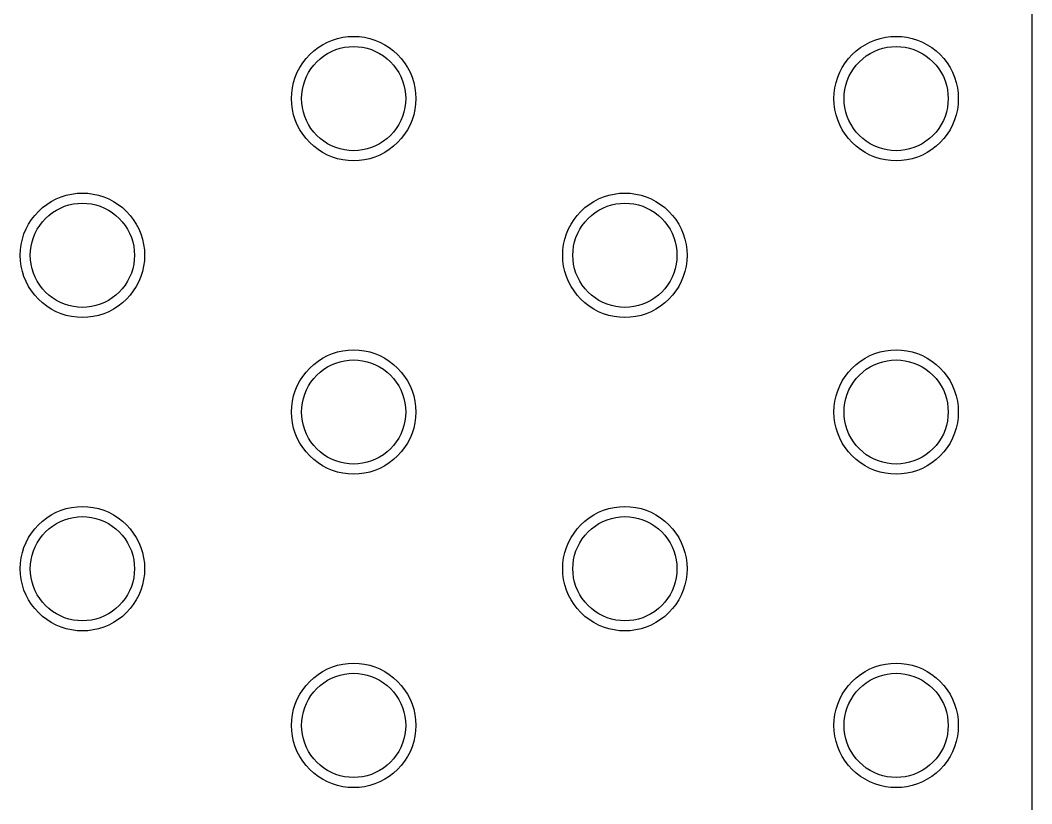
# Model space of a CAD drawing. Header units: millimetres. Extents: x 0 to 2033, y -1000001 to 3212.
# Drawn here: x 295.7 to 424.9, y 2925 to 3025 of the extents above; entities that cross this region are included whole.
import ezdxf

# ---------------------------------------------------------------- set-up
doc = ezdxf.new("R2010")
doc.units = ezdxf.units.MM
doc.layers.add('DRAWING', color=7, linetype='Continuous')

msp = doc.modelspace()

# ---------------------------------------------------------------- linework, layer by layer
at = {"layer": 'DRAWING', "linetype": 'CONTINUOUS', "true_color": 0x222222}
msp.add_line((424.92, 3135), (424.92, 335), dxfattribs=at)
at = {"layer": 'DRAWING', "linetype": 'CONTINUOUS', "true_color": 0xff1a1a}
for points in [[(346.26, 3015), (346.23, 3014.31), (346.14, 3013.62), (345.99, 3012.94), (345.78, 3012.28), (345.52, 3011.64), (345.2, 3011.03), (344.82, 3010.45), (344.4, 3009.9), (343.93, 3009.39), (343.42, 3008.92), (342.87, 3008.5), (342.29, 3008.12), (341.68, 3007.8), (341.04, 3007.54), (340.38, 3007.33), (339.7, 3007.18), (339.01, 3007.09), (338.32, 3007.06), (337.63, 3007.09), (336.94, 3007.18), (336.26, 3007.33), (335.6, 3007.54), (334.96, 3007.8), (334.35, 3008.12), (333.77, 3008.5), (333.22, 3008.92), (332.71, 3009.39), (332.24, 3009.9), (331.82, 3010.45), (331.44, 3011.03), (331.12, 3011.64), (330.86, 3012.28), (330.65, 3012.94), (330.5, 3013.62), (330.41, 3014.31), (330.38, 3015), (330.41, 3015.69), (330.5, 3016.38), (330.65, 3017.06), (330.86, 3017.72), (331.12, 3018.36), (331.44, 3018.97), (331.82, 3019.55), (332.24, 3020.1), (332.71, 3020.61), (333.22, 3021.08), (333.77, 3021.5), (334.35, 3021.88), (334.96, 3022.2), (335.6, 3022.46), (336.26, 3022.67), (336.94, 3022.82), (337.63, 3022.91), (338.32, 3022.94), (339.01, 3022.91), (339.7, 3022.82), (340.38, 3022.67), (341.04, 3022.46), (341.68, 3022.2), (342.29, 3021.88), (342.87, 3021.5), (343.42, 3021.08), (343.93, 3020.61), (344.4, 3020.1), (344.82, 3019.55), (345.2, 3018.97), (345.52, 3018.36), (345.78, 3017.72), (345.99, 3017.06), (346.14, 3016.38), (346.23, 3015.69), (346.26, 3015)], [(415.54, 3015), (415.51, 3014.31), (415.42, 3013.62), (415.27, 3012.94), (415.06, 3012.28), (414.8, 3011.64), (414.48, 3011.03), (414.1, 3010.45), (413.68, 3009.9), (413.21, 3009.39), (412.7, 3008.92), (412.15, 3008.5), (411.57, 3008.12), (410.96, 3007.8), (410.32, 3007.54), (409.66, 3007.33), (408.98, 3007.18), (408.29, 3007.09), (407.6, 3007.06), (406.91, 3007.09), (406.22, 3007.18), (405.54, 3007.33), (404.88, 3007.54), (404.24, 3007.8), (403.63, 3008.12), (403.05, 3008.5), (402.5, 3008.92), (401.99, 3009.39), (401.52, 3009.9), (401.1, 3010.45), (400.72, 3011.03), (400.4, 3011.64), (400.14, 3012.28), (399.93, 3012.94), (399.78, 3013.62), (399.69, 3014.31), (399.66, 3015), (399.69, 3015.69), (399.78, 3016.38), (399.93, 3017.06), (400.14, 3017.72), (400.4, 3018.36), (400.72, 3018.97), (401.1, 3019.55), (401.52, 3020.1), (401.99, 3020.61), (402.5, 3021.08), (403.05, 3021.5), (403.63, 3021.88), (404.24, 3022.2), (404.88, 3022.46), (405.54, 3022.67), (406.22, 3022.82), (406.91, 3022.91), (407.6, 3022.94), (408.29, 3022.91), (408.98, 3022.82), (409.66, 3022.67), (410.32, 3022.46), (410.96, 3022.2), (411.57, 3021.88), (412.15, 3021.5), (412.7, 3021.08), (413.21, 3020.61), (413.68, 3020.1), (414.1, 3019.55), (414.48, 3018.97), (414.8, 3018.36), (415.06, 3017.72), (415.27, 3017.06), (415.42, 3016.38), (415.51, 3015.69), (415.54, 3015)], [(311.62, 2995), (311.59, 2994.31), (311.5, 2993.62), (311.35, 2992.94), (311.14, 2992.28), (310.88, 2991.64), (310.56, 2991.03), (310.18, 2990.45), (309.76, 2989.9), (309.29, 2989.39), (308.78, 2988.92), (308.23, 2988.5), (307.65, 2988.12), (307.04, 2987.8), (306.4, 2987.54), (305.74, 2987.33), (305.06, 2987.18), (304.37, 2987.09), (303.68, 2987.06), (302.99, 2987.09), (302.3, 2987.18), (301.62, 2987.33), (300.96, 2987.54), (300.32, 2987.8), (299.71, 2988.12), (299.13, 2988.5), (298.58, 2988.92), (298.07, 2989.39), (297.6, 2989.9), (297.18, 2990.45), (296.8, 2991.03), (296.48, 2991.64), (296.22, 2992.28), (296.01, 2992.94), (295.86, 2993.62), (295.77, 2994.31), (295.74, 2995), (295.77, 2995.69), (295.86, 2996.38), (296.01, 2997.06), (296.22, 2997.72), (296.48, 2998.36), (296.8, 2998.97), (297.18, 2999.55), (297.6, 3000.1), (298.07, 3000.61), (298.58, 3001.08), (299.13, 3001.5), (299.71, 3001.88), (300.32, 3002.2), (300.96, 3002.46), (301.62, 3002.67), (302.3, 3002.82), (302.99, 3002.91), (303.68, 3002.94), (304.37, 3002.91), (305.06, 3002.82), (305.74, 3002.67), (306.4, 3002.46), (307.04, 3002.2), (307.65, 3001.88), (308.23, 3001.5), (308.78, 3001.08), (309.29, 3000.61), (309.76, 3000.1), (310.18, 2999.55), (310.56, 2998.97), (310.88, 2998.36), (311.14, 2997.72), (311.35, 2997.06), (311.5, 2996.38), (311.59, 2995.69), (311.62, 2995)], [(380.9, 2995), (380.87, 2994.31), (380.78, 2993.62), (380.63, 2992.94), (380.42, 2992.28), (380.16, 2991.64), (379.84, 2991.03), (379.46, 2990.45), (379.04, 2989.9), (378.57, 2989.39), (378.06, 2988.92), (377.51, 2988.5), (376.93, 2988.12), (376.32, 2987.8), (375.68, 2987.54), (375.02, 2987.33), (374.34, 2987.18), (373.65, 2987.09), (372.96, 2987.06), (372.27, 2987.09), (371.58, 2987.18), (370.9, 2987.33), (370.24, 2987.54), (369.6, 2987.8), (368.99, 2988.12), (368.41, 2988.5), (367.86, 2988.92), (367.35, 2989.39), (366.88, 2989.9), (366.46, 2990.45), (366.08, 2991.03), (365.76, 2991.64), (365.5, 2992.28), (365.29, 2992.94), (365.14, 2993.62), (365.05, 2994.31), (365.02, 2995), (365.05, 2995.69), (365.14, 2996.38), (365.29, 2997.06), (365.5, 2997.72), (365.76, 2998.36), (366.08, 2998.97), (366.46, 2999.55), (366.88, 3000.1), (367.35, 3000.61), (367.86, 3001.08), (368.41, 3001.5), (368.99, 3001.88), (369.6, 3002.2), (370.24, 3002.46), (370.9, 3002.67), (371.58, 3002.82), (372.27, 3002.91), (372.96, 3002.94), (373.65, 3002.91), (374.34, 3002.82), (375.02, 3002.67), (375.68, 3002.46), (376.32, 3002.2), (376.93, 3001.88), (377.51, 3001.5), (378.06, 3001.08), (378.57, 3000.61), (379.04, 3000.1), (379.46, 2999.55), (379.84, 2998.97), (380.16, 2998.36), (380.42, 2997.72), (380.63, 2997.06), (380.78, 2996.38), (380.87, 2995.69), (380.9, 2995)], [(346.26, 2975), (346.23, 2974.31), (346.14, 2973.62), (345.99, 2972.94), (345.78, 2972.28), (345.52, 2971.64), (345.2, 2971.03), (344.82, 2970.45), (344.4, 2969.9), (343.93, 2969.39), (343.42, 2968.92), (342.87, 2968.5), (342.29, 2968.12), (341.68, 2967.8), (341.04, 2967.54), (340.38, 2967.33), (339.7, 2967.18), (339.01, 2967.09), (338.32, 2967.06), (337.63, 2967.09), (336.94, 2967.18), (336.26, 2967.33), (335.6, 2967.54), (334.96, 2967.8), (334.35, 2968.12), (333.77, 2968.5), (333.22, 2968.92), (332.71, 2969.39), (332.24, 2969.9), (331.82, 2970.45), (331.44, 2971.03), (331.12, 2971.64), (330.86, 2972.28), (330.65, 2972.94), (330.5, 2973.62), (330.41, 2974.31), (330.38, 2975), (330.41, 2975.69), (330.5, 2976.38), (330.65, 2977.06), (330.86, 2977.72), (331.12, 2978.36), (331.44, 2978.97), (331.82, 2979.55), (332.24, 2980.1), (332.71, 2980.61), (333.22, 2981.08), (333.77, 2981.5), (334.35, 2981.88), (334.96, 2982.2), (335.6, 2982.46), (336.26, 2982.67), (336.94, 2982.82), (337.63, 2982.91), (338.32, 2982.94), (339.01, 2982.91), (339.7, 2982.82), (340.38, 2982.67), (341.04, 2982.46), (341.68, 2982.2), (342.29, 2981.88), (342.87, 2981.5), (343.42, 2981.08), (343.93, 2980.61), (344.4, 2980.1), (344.82, 2979.55), (345.2, 2978.97), (345.52, 2978.36), (345.78, 2977.72), (345.99, 2977.06), (346.14, 2976.38), (346.23, 2975.69), (346.26, 2975)], [(415.54, 2975), (415.51, 2974.31), (415.42, 2973.62), (415.27, 2972.94), (415.06, 2972.28), (414.8, 2971.64), (414.48, 2971.03), (414.1, 2970.45), (413.68, 2969.9), (413.21, 2969.39), (412.7, 2968.92), (412.15, 2968.5), (411.57, 2968.12), (410.96, 2967.8), (410.32, 2967.54), (409.66, 2967.33), (408.98, 2967.18), (408.29, 2967.09), (407.6, 2967.06), (406.91, 2967.09), (406.22, 2967.18), (405.54, 2967.33), (404.88, 2967.54), (404.24, 2967.8), (403.63, 2968.12), (403.05, 2968.5), (402.5, 2968.92), (401.99, 2969.39), (401.52, 2969.9), (401.1, 2970.45), (400.72, 2971.03), (400.4, 2971.64), (400.14, 2972.28), (399.93, 2972.94), (399.78, 2973.62), (399.69, 2974.31), (399.66, 2975), (399.69, 2975.69), (399.78, 2976.38), (399.93, 2977.06), (400.14, 2977.72), (400.4, 2978.36), (400.72, 2978.97), (401.1, 2979.55), (401.52, 2980.1), (401.99, 2980.61), (402.5, 2981.08), (403.05, 2981.5), (403.63, 2981.88), (404.24, 2982.2), (404.88, 2982.46), (405.54, 2982.67), (406.22, 2982.82), (406.91, 2982.91), (407.6, 2982.94), (408.29, 2982.91), (408.98, 2982.82), (409.66, 2982.67), (410.32, 2982.46), (410.96, 2982.2), (411.57, 2981.88), (412.15, 2981.5), (412.7, 2981.08), (413.21, 2980.61), (413.68, 2980.1), (414.1, 2979.55), (414.48, 2978.97), (414.8, 2978.36), (415.06, 2977.72), (415.27, 2977.06), (415.42, 2976.38), (415.51, 2975.69), (415.54, 2975)], [(311.62, 2955), (311.59, 2954.31), (311.5, 2953.62), (311.35, 2952.94), (311.14, 2952.28), (310.88, 2951.64), (310.56, 2951.03), (310.18, 2950.45), (309.76, 2949.9), (309.29, 2949.39), (308.78, 2948.92), (308.23, 2948.5), (307.65, 2948.12), (307.04, 2947.8), (306.4, 2947.54), (305.74, 2947.33), (305.06, 2947.18), (304.37, 2947.09), (303.68, 2947.06), (302.99, 2947.09), (302.3, 2947.18), (301.62, 2947.33), (300.96, 2947.54), (300.32, 2947.8), (299.71, 2948.12), (299.13, 2948.5), (298.58, 2948.92), (298.07, 2949.39), (297.6, 2949.9), (297.18, 2950.45), (296.8, 2951.03), (296.48, 2951.64), (296.22, 2952.28), (296.01, 2952.94), (295.86, 2953.62), (295.77, 2954.31), (295.74, 2955), (295.77, 2955.69), (295.86, 2956.38), (296.01, 2957.06), (296.22, 2957.72), (296.48, 2958.36), (296.8, 2958.97), (297.18, 2959.55), (297.6, 2960.1), (298.07, 2960.61), (298.58, 2961.08), (299.13, 2961.5), (299.71, 2961.88), (300.32, 2962.2), (300.96, 2962.46), (301.62, 2962.67), (302.3, 2962.82), (302.99, 2962.91), (303.68, 2962.94), (304.37, 2962.91), (305.06, 2962.82), (305.74, 2962.67), (306.4, 2962.46), (307.04, 2962.2), (307.65, 2961.88), (308.23, 2961.5), (308.78, 2961.08), (309.29, 2960.61), (309.76, 2960.1), (310.18, 2959.55), (310.56, 2958.97), (310.88, 2958.36), (311.14, 2957.72), (311.35, 2957.06), (311.5, 2956.38), (311.59, 2955.69), (311.62, 2955)], [(380.9, 2955), (380.87, 2954.31), (380.78, 2953.62), (380.63, 2952.94), (380.42, 2952.28), (380.16, 2951.64), (379.84, 2951.03), (379.46, 2950.45), (379.04, 2949.9), (378.57, 2949.39), (378.06, 2948.92), (377.51, 2948.5), (376.93, 2948.12), (376.32, 2947.8), (375.68, 2947.54), (375.02, 2947.33), (374.34, 2947.18), (373.65, 2947.09), (372.96, 2947.06), (372.27, 2947.09), (371.58, 2947.18), (370.9, 2947.33), (370.24, 2947.54), (369.6, 2947.8), (368.99, 2948.12), (368.41, 2948.5), (367.86, 2948.92), (367.35, 2949.39), (366.88, 2949.9), (366.46, 2950.45), (366.08, 2951.03), (365.76, 2951.64), (365.5, 2952.28), (365.29, 2952.94), (365.14, 2953.62), (365.05, 2954.31), (365.02, 2955), (365.05, 2955.69), (365.14, 2956.38), (365.29, 2957.06), (365.5, 2957.72), (365.76, 2958.36), (366.08, 2958.97), (366.46, 2959.55), (366.88, 2960.1), (367.35, 2960.61), (367.86, 2961.08), (368.41, 2961.5), (368.99, 2961.88), (369.6, 2962.2), (370.24, 2962.46), (370.9, 2962.67), (371.58, 2962.82), (372.27, 2962.91), (372.96, 2962.94), (373.65, 2962.91), (374.34, 2962.82), (375.02, 2962.67), (375.68, 2962.46), (376.32, 2962.2), (376.93, 2961.88), (377.51, 2961.5), (378.06, 2961.08), (378.57, 2960.61), (379.04, 2960.1), (379.46, 2959.55), (379.84, 2958.97), (380.16, 2958.36), (380.42, 2957.72), (380.63, 2957.06), (380.78, 2956.38), (380.87, 2955.69), (380.9, 2955)], [(346.26, 2935), (346.23, 2934.31), (346.14, 2933.62), (345.99, 2932.94), (345.78, 2932.28), (345.52, 2931.64), (345.2, 2931.03), (344.82, 2930.45), (344.4, 2929.9), (343.93, 2929.39), (343.42, 2928.92), (342.87, 2928.5), (342.29, 2928.12), (341.68, 2927.8), (341.04, 2927.54), (340.38, 2927.33), (339.7, 2927.18), (339.01, 2927.09), (338.32, 2927.06), (337.63, 2927.09), (336.94, 2927.18), (336.26, 2927.33), (335.6, 2927.54), (334.96, 2927.8), (334.35, 2928.12), (333.77, 2928.5), (333.22, 2928.92), (332.71, 2929.39), (332.24, 2929.9), (331.82, 2930.45), (331.44, 2931.03), (331.12, 2931.64), (330.86, 2932.28), (330.65, 2932.94), (330.5, 2933.62), (330.41, 2934.31), (330.38, 2935), (330.41, 2935.69), (330.5, 2936.38), (330.65, 2937.06), (330.86, 2937.72), (331.12, 2938.36), (331.44, 2938.97), (331.82, 2939.55), (332.24, 2940.1), (332.71, 2940.61), (333.22, 2941.08), (333.77, 2941.5), (334.35, 2941.88), (334.96, 2942.2), (335.6, 2942.46), (336.26, 2942.67), (336.94, 2942.82), (337.63, 2942.91), (338.32, 2942.94), (339.01, 2942.91), (339.7, 2942.82), (340.38, 2942.67), (341.04, 2942.46), (341.68, 2942.2), (342.29, 2941.88), (342.87, 2941.5), (343.42, 2941.08), (343.93, 2940.61), (344.4, 2940.1), (344.82, 2939.55), (345.2, 2938.97), (345.52, 2938.36), (345.78, 2937.72), (345.99, 2937.06), (346.14, 2936.38), (346.23, 2935.69), (346.26, 2935)], [(415.54, 2935), (415.51, 2934.31), (415.42, 2933.62), (415.27, 2932.94), (415.06, 2932.28), (414.8, 2931.64), (414.48, 2931.03), (414.1, 2930.45), (413.68, 2929.9), (413.21, 2929.39), (412.7, 2928.92), (412.15, 2928.5), (411.57, 2928.12), (410.96, 2927.8), (410.32, 2927.54), (409.66, 2927.33), (408.98, 2927.18), (408.29, 2927.09), (407.6, 2927.06), (406.91, 2927.09), (406.22, 2927.18), (405.54, 2927.33), (404.88, 2927.54), (404.24, 2927.8), (403.63, 2928.12), (403.05, 2928.5), (402.5, 2928.92), (401.99, 2929.39), (401.52, 2929.9), (401.1, 2930.45), (400.72, 2931.03), (400.4, 2931.64), (400.14, 2932.28), (399.93, 2932.94), (399.78, 2933.62), (399.69, 2934.31), (399.66, 2935), (399.69, 2935.69), (399.78, 2936.38), (399.93, 2937.06), (400.14, 2937.72), (400.4, 2938.36), (400.72, 2938.97), (401.1, 2939.55), (401.52, 2940.1), (401.99, 2940.61), (402.5, 2941.08), (403.05, 2941.5), (403.63, 2941.88), (404.24, 2942.2), (404.88, 2942.46), (405.54, 2942.67), (406.22, 2942.82), (406.91, 2942.91), (407.6, 2942.94), (408.29, 2942.91), (408.98, 2942.82), (409.66, 2942.67), (410.32, 2942.46), (410.96, 2942.2), (411.57, 2941.88), (412.15, 2941.5), (412.7, 2941.08), (413.21, 2940.61), (413.68, 2940.1), (414.1, 2939.55), (414.48, 2938.97), (414.8, 2938.36), (415.06, 2937.72), (415.27, 2937.06), (415.42, 2936.38), (415.51, 2935.69), (415.54, 2935)]]:
    msp.add_lwpolyline(points, close=True, dxfattribs=at)
at = {"layer": 'DRAWING', "linetype": 'CONTINUOUS', "true_color": 0x111111}
for points in [[(344.97, 3015), (344.94, 3014.42), (344.87, 3013.85), (344.74, 3013.28), (344.57, 3012.73), (344.35, 3012.19), (344.08, 3011.68), (343.77, 3011.19), (343.41, 3010.73), (343.02, 3010.3), (342.59, 3009.91), (342.13, 3009.55), (341.64, 3009.24), (341.13, 3008.97), (340.59, 3008.75), (340.04, 3008.58), (339.47, 3008.45), (338.9, 3008.38), (338.32, 3008.35), (337.74, 3008.38), (337.17, 3008.45), (336.6, 3008.58), (336.05, 3008.75), (335.51, 3008.97), (335, 3009.24), (334.51, 3009.55), (334.05, 3009.91), (333.62, 3010.3), (333.23, 3010.73), (332.87, 3011.19), (332.56, 3011.68), (332.29, 3012.19), (332.07, 3012.73), (331.9, 3013.28), (331.77, 3013.85), (331.7, 3014.42), (331.67, 3015), (331.7, 3015.58), (331.77, 3016.15), (331.9, 3016.72), (332.07, 3017.27), (332.29, 3017.81), (332.56, 3018.32), (332.87, 3018.81), (333.23, 3019.27), (333.62, 3019.7), (334.05, 3020.09), (334.51, 3020.45), (335, 3020.76), (335.51, 3021.03), (336.05, 3021.25), (336.6, 3021.42), (337.17, 3021.55), (337.74, 3021.62), (338.32, 3021.65), (338.9, 3021.62), (339.47, 3021.55), (340.04, 3021.42), (340.59, 3021.25), (341.13, 3021.03), (341.64, 3020.76), (342.13, 3020.45), (342.59, 3020.09), (343.02, 3019.7), (343.41, 3019.27), (343.77, 3018.81), (344.08, 3018.32), (344.35, 3017.81), (344.57, 3017.27), (344.74, 3016.72), (344.87, 3016.15), (344.94, 3015.58), (344.97, 3015)], [(414.25, 3015), (414.22, 3014.42), (414.15, 3013.85), (414.02, 3013.28), (413.85, 3012.73), (413.63, 3012.19), (413.36, 3011.68), (413.05, 3011.19), (412.69, 3010.73), (412.3, 3010.3), (411.87, 3009.91), (411.41, 3009.55), (410.93, 3009.24), (410.41, 3008.97), (409.87, 3008.75), (409.32, 3008.58), (408.75, 3008.45), (408.18, 3008.38), (407.6, 3008.35), (407.02, 3008.38), (406.45, 3008.45), (405.88, 3008.58), (405.33, 3008.75), (404.79, 3008.97), (404.28, 3009.24), (403.79, 3009.55), (403.33, 3009.91), (402.9, 3010.3), (402.51, 3010.73), (402.15, 3011.19), (401.84, 3011.68), (401.57, 3012.19), (401.35, 3012.73), (401.18, 3013.28), (401.05, 3013.85), (400.98, 3014.42), (400.95, 3015), (400.98, 3015.58), (401.05, 3016.15), (401.18, 3016.72), (401.35, 3017.27), (401.57, 3017.81), (401.84, 3018.32), (402.15, 3018.81), (402.51, 3019.27), (402.9, 3019.7), (403.33, 3020.09), (403.79, 3020.45), (404.28, 3020.76), (404.79, 3021.03), (405.33, 3021.25), (405.88, 3021.42), (406.45, 3021.55), (407.02, 3021.62), (407.6, 3021.65), (408.18, 3021.62), (408.75, 3021.55), (409.32, 3021.42), (409.87, 3021.25), (410.41, 3021.03), (410.93, 3020.76), (411.41, 3020.45), (411.87, 3020.09), (412.3, 3019.7), (412.69, 3019.27), (413.05, 3018.81), (413.36, 3018.32), (413.63, 3017.81), (413.85, 3017.27), (414.02, 3016.72), (414.15, 3016.15), (414.22, 3015.58), (414.25, 3015)], [(310.33, 2995), (310.3, 2994.42), (310.23, 2993.85), (310.1, 2993.28), (309.93, 2992.73), (309.71, 2992.19), (309.44, 2991.68), (309.13, 2991.19), (308.77, 2990.73), (308.38, 2990.3), (307.95, 2989.91), (307.49, 2989.55), (307, 2989.24), (306.49, 2988.97), (305.95, 2988.75), (305.4, 2988.58), (304.83, 2988.45), (304.26, 2988.38), (303.68, 2988.35), (303.1, 2988.38), (302.53, 2988.45), (301.96, 2988.58), (301.41, 2988.75), (300.87, 2988.97), (300.36, 2989.24), (299.87, 2989.55), (299.41, 2989.91), (298.98, 2990.3), (298.59, 2990.73), (298.23, 2991.19), (297.92, 2991.68), (297.65, 2992.19), (297.43, 2992.73), (297.26, 2993.28), (297.13, 2993.85), (297.06, 2994.42), (297.03, 2995), (297.06, 2995.58), (297.13, 2996.15), (297.26, 2996.72), (297.43, 2997.27), (297.65, 2997.81), (297.92, 2998.32), (298.23, 2998.81), (298.59, 2999.27), (298.98, 2999.7), (299.41, 3000.09), (299.87, 3000.45), (300.36, 3000.76), (300.87, 3001.03), (301.41, 3001.25), (301.96, 3001.42), (302.53, 3001.55), (303.1, 3001.62), (303.68, 3001.65), (304.26, 3001.62), (304.83, 3001.55), (305.4, 3001.42), (305.95, 3001.25), (306.49, 3001.03), (307, 3000.76), (307.49, 3000.45), (307.95, 3000.09), (308.38, 2999.7), (308.77, 2999.27), (309.13, 2998.81), (309.44, 2998.32), (309.71, 2997.81), (309.93, 2997.27), (310.1, 2996.72), (310.23, 2996.15), (310.3, 2995.58), (310.33, 2995)], [(379.61, 2995), (379.58, 2994.42), (379.51, 2993.85), (379.38, 2993.28), (379.21, 2992.73), (378.99, 2992.19), (378.72, 2991.68), (378.41, 2991.19), (378.05, 2990.73), (377.66, 2990.3), (377.23, 2989.91), (376.77, 2989.55), (376.29, 2989.24), (375.77, 2988.97), (375.23, 2988.75), (374.68, 2988.58), (374.11, 2988.45), (373.54, 2988.38), (372.96, 2988.35), (372.38, 2988.38), (371.81, 2988.45), (371.24, 2988.58), (370.69, 2988.75), (370.15, 2988.97), (369.64, 2989.24), (369.15, 2989.55), (368.69, 2989.91), (368.26, 2990.3), (367.87, 2990.73), (367.51, 2991.19), (367.2, 2991.68), (366.93, 2992.19), (366.71, 2992.73), (366.54, 2993.28), (366.41, 2993.85), (366.34, 2994.42), (366.31, 2995), (366.34, 2995.58), (366.41, 2996.15), (366.54, 2996.72), (366.71, 2997.27), (366.93, 2997.81), (367.2, 2998.32), (367.51, 2998.81), (367.87, 2999.27), (368.26, 2999.7), (368.69, 3000.09), (369.15, 3000.45), (369.64, 3000.76), (370.15, 3001.03), (370.69, 3001.25), (371.24, 3001.42), (371.81, 3001.55), (372.38, 3001.62), (372.96, 3001.65), (373.54, 3001.62), (374.11, 3001.55), (374.68, 3001.42), (375.23, 3001.25), (375.77, 3001.03), (376.29, 3000.76), (376.77, 3000.45), (377.23, 3000.09), (377.66, 2999.7), (378.05, 2999.27), (378.41, 2998.81), (378.72, 2998.32), (378.99, 2997.81), (379.21, 2997.27), (379.38, 2996.72), (379.51, 2996.15), (379.58, 2995.58), (379.61, 2995)], [(344.97, 2975), (344.94, 2974.42), (344.87, 2973.85), (344.74, 2973.28), (344.57, 2972.73), (344.35, 2972.19), (344.08, 2971.68), (343.77, 2971.19), (343.41, 2970.73), (343.02, 2970.3), (342.59, 2969.91), (342.13, 2969.55), (341.64, 2969.24), (341.13, 2968.97), (340.59, 2968.75), (340.04, 2968.58), (339.47, 2968.45), (338.9, 2968.38), (338.32, 2968.35), (337.74, 2968.38), (337.17, 2968.45), (336.6, 2968.58), (336.05, 2968.75), (335.51, 2968.97), (335, 2969.24), (334.51, 2969.55), (334.05, 2969.91), (333.62, 2970.3), (333.23, 2970.73), (332.87, 2971.19), (332.56, 2971.68), (332.29, 2972.19), (332.07, 2972.73), (331.9, 2973.28), (331.77, 2973.85), (331.7, 2974.42), (331.67, 2975), (331.7, 2975.58), (331.77, 2976.15), (331.9, 2976.72), (332.07, 2977.27), (332.29, 2977.81), (332.56, 2978.32), (332.87, 2978.81), (333.23, 2979.27), (333.62, 2979.7), (334.05, 2980.09), (334.51, 2980.45), (335, 2980.76), (335.51, 2981.03), (336.05, 2981.25), (336.6, 2981.42), (337.17, 2981.55), (337.74, 2981.62), (338.32, 2981.65), (338.9, 2981.62), (339.47, 2981.55), (340.04, 2981.42), (340.59, 2981.25), (341.13, 2981.03), (341.64, 2980.76), (342.13, 2980.45), (342.59, 2980.09), (343.02, 2979.7), (343.41, 2979.27), (343.77, 2978.81), (344.08, 2978.32), (344.35, 2977.81), (344.57, 2977.27), (344.74, 2976.72), (344.87, 2976.15), (344.94, 2975.58), (344.97, 2975)], [(414.25, 2975), (414.22, 2974.42), (414.15, 2973.85), (414.02, 2973.28), (413.85, 2972.73), (413.63, 2972.19), (413.36, 2971.68), (413.05, 2971.19), (412.69, 2970.73), (412.3, 2970.3), (411.87, 2969.91), (411.41, 2969.55), (410.93, 2969.24), (410.41, 2968.97), (409.87, 2968.75), (409.32, 2968.58), (408.75, 2968.45), (408.18, 2968.38), (407.6, 2968.35), (407.02, 2968.38), (406.45, 2968.45), (405.88, 2968.58), (405.33, 2968.75), (404.79, 2968.97), (404.28, 2969.24), (403.79, 2969.55), (403.33, 2969.91), (402.9, 2970.3), (402.51, 2970.73), (402.15, 2971.19), (401.84, 2971.68), (401.57, 2972.19), (401.35, 2972.73), (401.18, 2973.28), (401.05, 2973.85), (400.98, 2974.42), (400.95, 2975), (400.98, 2975.58), (401.05, 2976.15), (401.18, 2976.72), (401.35, 2977.27), (401.57, 2977.81), (401.84, 2978.32), (402.15, 2978.81), (402.51, 2979.27), (402.9, 2979.7), (403.33, 2980.09), (403.79, 2980.45), (404.28, 2980.76), (404.79, 2981.03), (405.33, 2981.25), (405.88, 2981.42), (406.45, 2981.55), (407.02, 2981.62), (407.6, 2981.65), (408.18, 2981.62), (408.75, 2981.55), (409.32, 2981.42), (409.87, 2981.25), (410.41, 2981.03), (410.93, 2980.76), (411.41, 2980.45), (411.87, 2980.09), (412.3, 2979.7), (412.69, 2979.27), (413.05, 2978.81), (413.36, 2978.32), (413.63, 2977.81), (413.85, 2977.27), (414.02, 2976.72), (414.15, 2976.15), (414.22, 2975.58), (414.25, 2975)], [(310.33, 2955), (310.3, 2954.42), (310.23, 2953.85), (310.1, 2953.28), (309.93, 2952.73), (309.71, 2952.19), (309.44, 2951.68), (309.13, 2951.19), (308.77, 2950.73), (308.38, 2950.3), (307.95, 2949.91), (307.49, 2949.55), (307, 2949.24), (306.49, 2948.97), (305.95, 2948.75), (305.4, 2948.58), (304.83, 2948.45), (304.26, 2948.38), (303.68, 2948.35), (303.1, 2948.38), (302.53, 2948.45), (301.96, 2948.58), (301.41, 2948.75), (300.87, 2948.97), (300.36, 2949.24), (299.87, 2949.55), (299.41, 2949.91), (298.98, 2950.3), (298.59, 2950.73), (298.23, 2951.19), (297.92, 2951.68), (297.65, 2952.19), (297.43, 2952.73), (297.26, 2953.28), (297.13, 2953.85), (297.06, 2954.42), (297.03, 2955), (297.06, 2955.58), (297.13, 2956.15), (297.26, 2956.72), (297.43, 2957.27), (297.65, 2957.81), (297.92, 2958.32), (298.23, 2958.81), (298.59, 2959.27), (298.98, 2959.7), (299.41, 2960.09), (299.87, 2960.45), (300.36, 2960.76), (300.87, 2961.03), (301.41, 2961.25), (301.96, 2961.42), (302.53, 2961.55), (303.1, 2961.62), (303.68, 2961.65), (304.26, 2961.62), (304.83, 2961.55), (305.4, 2961.42), (305.95, 2961.25), (306.49, 2961.03), (307, 2960.76), (307.49, 2960.45), (307.95, 2960.09), (308.38, 2959.7), (308.77, 2959.27), (309.13, 2958.81), (309.44, 2958.32), (309.71, 2957.81), (309.93, 2957.27), (310.1, 2956.72), (310.23, 2956.15), (310.3, 2955.58), (310.33, 2955)], [(379.61, 2955), (379.58, 2954.42), (379.51, 2953.85), (379.38, 2953.28), (379.21, 2952.73), (378.99, 2952.19), (378.72, 2951.68), (378.41, 2951.19), (378.05, 2950.73), (377.66, 2950.3), (377.23, 2949.91), (376.77, 2949.55), (376.29, 2949.24), (375.77, 2948.97), (375.23, 2948.75), (374.68, 2948.58), (374.11, 2948.45), (373.54, 2948.38), (372.96, 2948.35), (372.38, 2948.38), (371.81, 2948.45), (371.24, 2948.58), (370.69, 2948.75), (370.15, 2948.97), (369.64, 2949.24), (369.15, 2949.55), (368.69, 2949.91), (368.26, 2950.3), (367.87, 2950.73), (367.51, 2951.19), (367.2, 2951.68), (366.93, 2952.19), (366.71, 2952.73), (366.54, 2953.28), (366.41, 2953.85), (366.34, 2954.42), (366.31, 2955), (366.34, 2955.58), (366.41, 2956.15), (366.54, 2956.72), (366.71, 2957.27), (366.93, 2957.81), (367.2, 2958.32), (367.51, 2958.81), (367.87, 2959.27), (368.26, 2959.7), (368.69, 2960.09), (369.15, 2960.45), (369.64, 2960.76), (370.15, 2961.03), (370.69, 2961.25), (371.24, 2961.42), (371.81, 2961.55), (372.38, 2961.62), (372.96, 2961.65), (373.54, 2961.62), (374.11, 2961.55), (374.68, 2961.42), (375.23, 2961.25), (375.77, 2961.03), (376.29, 2960.76), (376.77, 2960.45), (377.23, 2960.09), (377.66, 2959.7), (378.05, 2959.27), (378.41, 2958.81), (378.72, 2958.32), (378.99, 2957.81), (379.21, 2957.27), (379.38, 2956.72), (379.51, 2956.15), (379.58, 2955.58), (379.61, 2955)], [(344.97, 2935), (344.94, 2934.42), (344.87, 2933.85), (344.74, 2933.28), (344.57, 2932.73), (344.35, 2932.19), (344.08, 2931.68), (343.77, 2931.19), (343.41, 2930.73), (343.02, 2930.3), (342.59, 2929.91), (342.13, 2929.55), (341.64, 2929.24), (341.13, 2928.97), (340.59, 2928.75), (340.04, 2928.58), (339.47, 2928.45), (338.9, 2928.38), (338.32, 2928.35), (337.74, 2928.38), (337.17, 2928.45), (336.6, 2928.58), (336.05, 2928.75), (335.51, 2928.97), (335, 2929.24), (334.51, 2929.55), (334.05, 2929.91), (333.62, 2930.3), (333.23, 2930.73), (332.87, 2931.19), (332.56, 2931.68), (332.29, 2932.19), (332.07, 2932.73), (331.9, 2933.28), (331.77, 2933.85), (331.7, 2934.42), (331.67, 2935), (331.7, 2935.58), (331.77, 2936.15), (331.9, 2936.72), (332.07, 2937.27), (332.29, 2937.81), (332.56, 2938.32), (332.87, 2938.81), (333.23, 2939.27), (333.62, 2939.7), (334.05, 2940.09), (334.51, 2940.45), (335, 2940.76), (335.51, 2941.03), (336.05, 2941.25), (336.6, 2941.42), (337.17, 2941.55), (337.74, 2941.62), (338.32, 2941.65), (338.9, 2941.62), (339.47, 2941.55), (340.04, 2941.42), (340.59, 2941.25), (341.13, 2941.03), (341.64, 2940.76), (342.13, 2940.45), (342.59, 2940.09), (343.02, 2939.7), (343.41, 2939.27), (343.77, 2938.81), (344.08, 2938.32), (344.35, 2937.81), (344.57, 2937.27), (344.74, 2936.72), (344.87, 2936.15), (344.94, 2935.58), (344.97, 2935)], [(414.25, 2935), (414.22, 2934.42), (414.15, 2933.85), (414.02, 2933.28), (413.85, 2932.73), (413.63, 2932.19), (413.36, 2931.68), (413.05, 2931.19), (412.69, 2930.73), (412.3, 2930.3), (411.87, 2929.91), (411.41, 2929.55), (410.93, 2929.24), (410.41, 2928.97), (409.87, 2928.75), (409.32, 2928.58), (408.75, 2928.45), (408.18, 2928.38), (407.6, 2928.35), (407.02, 2928.38), (406.45, 2928.45), (405.88, 2928.58), (405.33, 2928.75), (404.79, 2928.97), (404.28, 2929.24), (403.79, 2929.55), (403.33, 2929.91), (402.9, 2930.3), (402.51, 2930.73), (402.15, 2931.19), (401.84, 2931.68), (401.57, 2932.19), (401.35, 2932.73), (401.18, 2933.28), (401.05, 2933.85), (400.98, 2934.42), (400.95, 2935), (400.98, 2935.58), (401.05, 2936.15), (401.18, 2936.72), (401.35, 2937.27), (401.57, 2937.81), (401.84, 2938.32), (402.15, 2938.81), (402.51, 2939.27), (402.9, 2939.7), (403.33, 2940.09), (403.79, 2940.45), (404.28, 2940.76), (404.79, 2941.03), (405.33, 2941.25), (405.88, 2941.42), (406.45, 2941.55), (407.02, 2941.62), (407.6, 2941.65), (408.18, 2941.62), (408.75, 2941.55), (409.32, 2941.42), (409.87, 2941.25), (410.41, 2941.03), (410.93, 2940.76), (411.41, 2940.45), (411.87, 2940.09), (412.3, 2939.7), (412.69, 2939.27), (413.05, 2938.81), (413.36, 2938.32), (413.63, 2937.81), (413.85, 2937.27), (414.02, 2936.72), (414.15, 2936.15), (414.22, 2935.58), (414.25, 2935)]]:
    msp.add_lwpolyline(points, close=True, dxfattribs=at)

doc.saveas('drawing.dxf')
